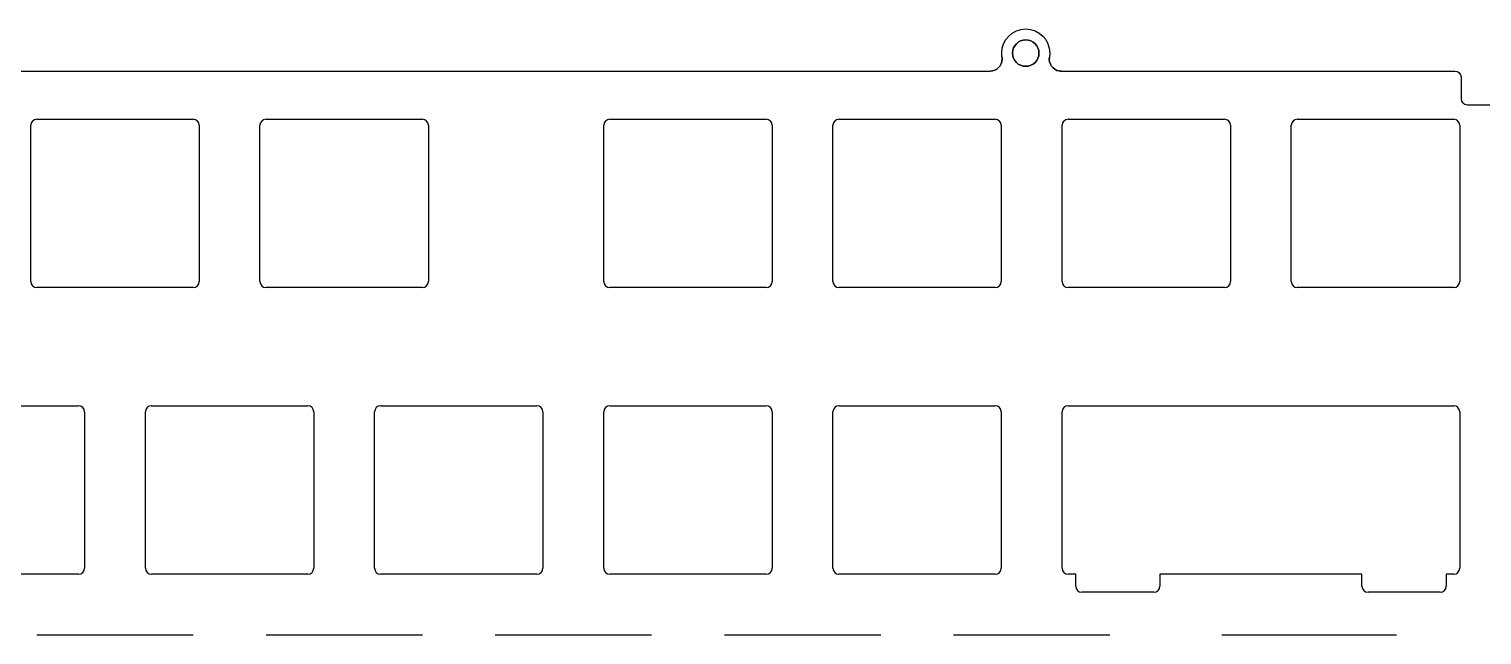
# Model space of a CAD drawing. Header units: inches. Extents: x 20 to 370, y 82 to 211.
# Drawn here: x 185.6 to 306.4, y 160.7 to 211 of the extents above; entities that cross this region are included whole.
import ezdxf

# ---------------------------------------------------------------- set-up
doc = ezdxf.new("R2010")
doc.units = ezdxf.units.IN
doc.header["$MEASUREMENT"] = 0
doc.layers.add('Layer 1', color=7, linetype='Continuous')

# ---------------------------------------------------------------- blocks, each defined once
blk = doc.blocks.new('block 21')
at = {"layer": 'Layer 1', "color": 250, "lineweight": 25, "true_color": 0x333333}
blk.add_lwpolyline([(270.44, 209.04), (270.44, 209.04)], dxfattribs=at)
blk = doc.blocks.new('block 22')
at = {"layer": 'Layer 1', "color": 250, "lineweight": 25, "true_color": 0x333333}
blk.add_lwpolyline([(268.44, 211.04), (268.44, 211.04)], dxfattribs=at)
blk = doc.blocks.new('block 23')
at = {"layer": 'Layer 1', "color": 250, "lineweight": 25, "true_color": 0x333333}
blk.add_lwpolyline([(266.44, 209.04), (266.44, 209.04)], dxfattribs=at)
blk = doc.blocks.new('block 24')
at = {"layer": 'Layer 1', "color": 250, "lineweight": 25, "true_color": 0x333333}
blk.add_lwpolyline([(266.48, 208.54), (266.48, 208.54)], dxfattribs=at)
blk = doc.blocks.new('block 41')
at = {"layer": 'Layer 1', "color": 250, "lineweight": 25, "true_color": 0x333333}
blk.add_lwpolyline([(267.34, 209.04), (267.34, 209.04)], dxfattribs=at)
blk = doc.blocks.new('block 42')
at = {"layer": 'Layer 1', "color": 250, "lineweight": 25, "true_color": 0x333333}
blk.add_lwpolyline([(268.44, 207.94), (268.44, 207.94)], dxfattribs=at)
blk = doc.blocks.new('block 43')
at = {"layer": 'Layer 1', "color": 250, "lineweight": 25, "true_color": 0x333333}
blk.add_lwpolyline([(269.54, 209.04), (269.54, 209.04)], dxfattribs=at)
blk = doc.blocks.new('block 83')
at = {"layer": 'Layer 1', "color": 250, "lineweight": 25, "true_color": 0x333333}
blk.add_lwpolyline([(270.4, 208.54), (270.4, 208.54)], dxfattribs=at)
blk = doc.blocks.new('block 84')
at = {"layer": 'Layer 1', "color": 250, "lineweight": 25, "true_color": 0x333333}
blk.add_lwpolyline([(271.4, 207.54), (271.4, 207.54)], dxfattribs=at)
blk = doc.blocks.new('block 85')
at = {"layer": 'Layer 1', "color": 250, "lineweight": 25, "true_color": 0x333333}
blk.add_lwpolyline([(266.44, 209.04), (266.44, 209.04)], dxfattribs=at)
blk = doc.blocks.new('block 86')
at = {"layer": 'Layer 1', "color": 250, "lineweight": 25, "true_color": 0x333333}
blk.add_lwpolyline([(265.48, 207.54), (265.48, 207.54)], dxfattribs=at)
blk = doc.blocks.new('block 106')
at = {"layer": 'Layer 1', "color": 250, "lineweight": 25, "true_color": 0x333333}
blk.add_lwpolyline([(269.54, 209.04), (269.54, 209.04)], dxfattribs=at)
blk = doc.blocks.new('block 107')
at = {"layer": 'Layer 1', "color": 250, "lineweight": 25, "true_color": 0x333333}
blk.add_lwpolyline([(268.44, 210.14), (268.44, 210.14)], dxfattribs=at)
blk = doc.blocks.new('block 164')
at = {"layer": 'Layer 1', "color": 250, "lineweight": 25, "true_color": 0x333333}
blk.add_open_spline([(266.44, 209.04), (266.44, 210.14), (267.34, 211.04), (268.44, 211.04), (269.54, 211.04), (270.44, 210.14), (270.44, 209.04)], degree=3, knots=[0, 0, 0, 0, 1, 1, 1, 2, 2, 2, 2], dxfattribs=at)
blk = doc.blocks.new('block 165')
at = {"layer": 'Layer 1', "color": 250, "lineweight": 25, "true_color": 0x333333}
blk.add_lwpolyline([(266.44, 209.04), (266.44, 209.04)], dxfattribs=at)
blk = doc.blocks.new('block 166')
at = {"layer": 'Layer 1', "color": 250, "lineweight": 25, "true_color": 0x333333}
blk.add_open_spline([(266.44, 209.04), (266.44, 210.14), (267.34, 211.04), (268.44, 211.04), (269.54, 211.04), (270.44, 210.14), (270.44, 209.04)], degree=3, knots=[0, 0, 0, 0, 1, 1, 1, 2, 2, 2, 2], dxfattribs=at)
blk = doc.blocks.new('block 167')
at = {"layer": 'Layer 1', "color": 250, "lineweight": 25, "true_color": 0x333333}
blk.add_lwpolyline([(270.44, 209.04), (270.44, 209.04)], dxfattribs=at)
blk = doc.blocks.new('block 168')
at = {"layer": 'Layer 1', "color": 250, "lineweight": 25, "true_color": 0x333333}
blk.add_open_spline([(270.44, 209.04), (270.44, 208.92), (270.43, 208.81), (270.41, 208.7)], degree=3, dxfattribs=at)
blk = doc.blocks.new('block 169')
at = {"layer": 'Layer 1', "color": 250, "lineweight": 25, "true_color": 0x333333}
blk.add_open_spline([(270.44, 209.04), (270.44, 208.92), (270.43, 208.81), (270.41, 208.7)], degree=3, dxfattribs=at)
blk = doc.blocks.new('block 170')
at = {"layer": 'Layer 1', "color": 250, "lineweight": 25, "true_color": 0x333333}
blk.add_lwpolyline([(270.41, 208.7), (270.41, 208.7)], dxfattribs=at)
blk = doc.blocks.new('block 171')
at = {"layer": 'Layer 1', "color": 250, "lineweight": 25, "true_color": 0x333333}
blk.add_open_spline([(266.48, 208.54), (266.48, 208.59), (266.48, 208.65), (266.47, 208.7)], degree=3, dxfattribs=at)
blk = doc.blocks.new('block 172')
at = {"layer": 'Layer 1', "color": 250, "lineweight": 25, "true_color": 0x333333}
blk.add_lwpolyline([(266.48, 208.54), (266.48, 208.54)], dxfattribs=at)
blk = doc.blocks.new('block 173')
at = {"layer": 'Layer 1', "color": 250, "lineweight": 25, "true_color": 0x333333}
blk.add_open_spline([(266.47, 208.7), (266.48, 208.65), (266.48, 208.59), (266.48, 208.54)], degree=3, dxfattribs=at)
blk = doc.blocks.new('block 174')
at = {"layer": 'Layer 1', "color": 250, "lineweight": 25, "true_color": 0x333333}
blk.add_lwpolyline([(266.47, 208.7), (266.47, 208.7)], dxfattribs=at)
blk = doc.blocks.new('block 212')
at = {"layer": 'Layer 1', "color": 250, "lineweight": 25, "true_color": 0x333333}
blk.add_open_spline([(267.34, 209.04), (267.34, 208.43), (267.83, 207.94), (268.44, 207.94), (269.05, 207.94), (269.54, 208.43), (269.54, 209.04)], degree=3, knots=[0, 0, 0, 0, 1, 1, 1, 2, 2, 2, 2], dxfattribs=at)
blk = doc.blocks.new('block 213')
at = {"layer": 'Layer 1', "color": 250, "lineweight": 25, "true_color": 0x333333}
blk.add_lwpolyline([(267.34, 209.04), (267.34, 209.04)], dxfattribs=at)
blk = doc.blocks.new('block 214')
at = {"layer": 'Layer 1', "color": 250, "lineweight": 25, "true_color": 0x333333}
blk.add_open_spline([(269.54, 209.04), (269.54, 208.43), (269.05, 207.94), (268.44, 207.94), (267.83, 207.94), (267.34, 208.43), (267.34, 209.04)], degree=3, knots=[0, 0, 0, 0, 1, 1, 1, 2, 2, 2, 2], dxfattribs=at)
blk = doc.blocks.new('block 215')
at = {"layer": 'Layer 1', "color": 250, "lineweight": 25, "true_color": 0x333333}
blk.add_lwpolyline([(269.54, 209.04), (269.54, 209.04)], dxfattribs=at)
blk = doc.blocks.new('block 259')
at = {"layer": 'Layer 1', "color": 250, "lineweight": 25, "true_color": 0x333333}
blk.add_lwpolyline([(124.79, 207.54), (265.48, 207.54)], dxfattribs=at)
blk = doc.blocks.new('block 260')
at = {"layer": 'Layer 1', "color": 250, "lineweight": 25, "true_color": 0x333333}
blk.add_open_spline([(265.48, 207.54), (266.03, 207.54), (266.48, 207.98), (266.48, 208.54)], degree=3, dxfattribs=at)
blk = doc.blocks.new('block 261')
at = {"layer": 'Layer 1', "color": 250, "lineweight": 25, "true_color": 0x333333}
blk.add_open_spline([(266.47, 208.7), (266.45, 208.81), (266.44, 208.92), (266.44, 209.04)], degree=3, dxfattribs=at)
blk = doc.blocks.new('block 262')
at = {"layer": 'Layer 1', "color": 250, "lineweight": 25, "true_color": 0x333333}
blk.add_open_spline([(270.41, 208.7), (270.32, 208.16), (270.69, 207.64), (271.23, 207.55), (271.29, 207.54), (271.34, 207.54), (271.4, 207.54)], degree=3, knots=[0, 0, 0, 0, 1, 1, 1, 2, 2, 2, 2], dxfattribs=at)
blk = doc.blocks.new('block 288')
at = {"layer": 'Layer 1', "color": 250, "lineweight": 25, "true_color": 0x333333}
blk.add_open_spline([(269.54, 209.04), (269.54, 209.64), (269.05, 210.14), (268.44, 210.14), (267.83, 210.14), (267.34, 209.64), (267.34, 209.04)], degree=3, knots=[0, 0, 0, 0, 1, 1, 1, 2, 2, 2, 2], dxfattribs=at)
blk = doc.blocks.new('block 340')
at = {"layer": 'Layer 1', "color": 250, "lineweight": 25, "true_color": 0x333333}
blk.add_lwpolyline([(271.4, 207.54), (271.4, 207.54)], dxfattribs=at)
blk = doc.blocks.new('block 341')
at = {"layer": 'Layer 1', "color": 250, "lineweight": 25, "true_color": 0x333333}
blk.add_open_spline([(271.4, 207.54), (271.4, 207.54), (304.12, 207.54), (304.12, 207.54), (304.4, 207.54), (304.62, 207.31), (304.62, 207.04), (304.62, 207.04), (304.62, 205.25), (304.62, 205.25), (304.62, 204.97), (304.85, 204.75), (305.12, 204.75), (305.12, 204.75), (313.74, 204.75), (313.74, 204.75), (314.02, 204.75), (314.24, 204.97), (314.24, 205.25), (314.24, 205.25), (314.24, 207.04), (314.24, 207.04), (314.24, 207.31), (314.47, 207.54), (314.74, 207.54), (314.74, 207.54), (345.48, 207.54), (345.48, 207.54)], degree=3, knots=[0, 0, 0, 0, 1, 1, 1, 2, 2, 2, 3, 3, 3, 4, 4, 4, 5, 5, 5, 6, 6, 6, 7, 7, 7, 8, 8, 8, 9, 9, 9, 9], dxfattribs=at)
blk = doc.blocks.new('block 342')
at = {"layer": 'Layer 1', "color": 250, "lineweight": 25, "true_color": 0x333333}
blk.add_open_spline([(271.4, 207.54), (271.34, 207.54), (271.29, 207.54), (271.23, 207.55), (270.69, 207.64), (270.32, 208.16), (270.41, 208.7)], degree=3, knots=[0, 0, 0, 0, 1, 1, 1, 2, 2, 2, 2], dxfattribs=at)
blk = doc.blocks.new('block 343')
at = {"layer": 'Layer 1', "color": 250, "lineweight": 25, "true_color": 0x333333}
blk.add_open_spline([(266.47, 208.7), (266.45, 208.81), (266.44, 208.92), (266.44, 209.04)], degree=3, dxfattribs=at)
blk = doc.blocks.new('block 344')
at = {"layer": 'Layer 1', "color": 250, "lineweight": 25, "true_color": 0x333333}
blk.add_lwpolyline([(265.48, 207.54), (265.48, 207.54)], dxfattribs=at)
blk = doc.blocks.new('block 345')
at = {"layer": 'Layer 1', "color": 250, "lineweight": 25, "true_color": 0x333333}
blk.add_open_spline([(266.48, 208.54), (266.48, 207.98), (266.03, 207.54), (265.48, 207.54)], degree=3, dxfattribs=at)
blk = doc.blocks.new('block 347')
at = {"layer": 'Layer 1', "color": 250, "lineweight": 25, "true_color": 0x333333}
blk.add_lwpolyline([(124.79, 207.54), (265.48, 207.54)], dxfattribs=at)
blk = doc.blocks.new('block 376')
at = {"layer": 'Layer 1', "color": 250, "lineweight": 25, "true_color": 0x333333}
blk.add_open_spline([(267.34, 209.04), (267.34, 209.64), (267.83, 210.14), (268.44, 210.14), (269.05, 210.14), (269.54, 209.64), (269.54, 209.04)], degree=3, knots=[0, 0, 0, 0, 1, 1, 1, 2, 2, 2, 2], dxfattribs=at)
blk = doc.blocks.new('block 383')
at = {"layer": 'Layer 1', "color": 250, "lineweight": 25, "true_color": 0x333333}
blk.add_lwpolyline([(296.39, 165.72), (279.59, 165.72)], dxfattribs=at)
blk = doc.blocks.new('block 384')
at = {"layer": 'Layer 1', "color": 250, "lineweight": 25, "true_color": 0x333333}
blk.add_lwpolyline([(279.59, 165.72), (279.59, 164.72)], dxfattribs=at)
blk = doc.blocks.new('block 385')
at = {"layer": 'Layer 1', "color": 250, "lineweight": 25, "true_color": 0x333333}
blk.add_lwpolyline([(279.09, 164.22), (273.09, 164.22)], dxfattribs=at)
blk = doc.blocks.new('block 386')
at = {"layer": 'Layer 1', "color": 250, "lineweight": 25, "true_color": 0x333333}
blk.add_lwpolyline([(272.59, 164.72), (272.59, 165.72)], dxfattribs=at)
blk = doc.blocks.new('block 387')
at = {"layer": 'Layer 1', "color": 250, "lineweight": 25, "true_color": 0x333333}
blk.add_lwpolyline([(272.59, 165.72), (271.96, 165.72)], dxfattribs=at)
blk = doc.blocks.new('block 388')
at = {"layer": 'Layer 1', "color": 250, "lineweight": 25, "true_color": 0x333333}
blk.add_lwpolyline([(271.46, 166.22), (271.46, 179.22)], dxfattribs=at)
blk = doc.blocks.new('block 389')
at = {"layer": 'Layer 1', "color": 250, "lineweight": 25, "true_color": 0x333333}
blk.add_lwpolyline([(271.96, 179.72), (304.01, 179.72)], dxfattribs=at)
blk = doc.blocks.new('block 390')
at = {"layer": 'Layer 1', "color": 250, "lineweight": 25, "true_color": 0x333333}
blk.add_lwpolyline([(304.51, 179.22), (304.51, 166.22)], dxfattribs=at)
blk = doc.blocks.new('block 391')
at = {"layer": 'Layer 1', "color": 250, "lineweight": 25, "true_color": 0x333333}
blk.add_lwpolyline([(304.01, 165.72), (303.39, 165.72)], dxfattribs=at)
blk = doc.blocks.new('block 392')
at = {"layer": 'Layer 1', "color": 250, "lineweight": 25, "true_color": 0x333333}
blk.add_lwpolyline([(303.39, 165.72), (303.39, 164.72)], dxfattribs=at)
blk = doc.blocks.new('block 393')
at = {"layer": 'Layer 1', "color": 250, "lineweight": 25, "true_color": 0x333333}
blk.add_lwpolyline([(302.89, 164.22), (296.89, 164.22)], dxfattribs=at)
blk = doc.blocks.new('block 394')
at = {"layer": 'Layer 1', "color": 250, "lineweight": 25, "true_color": 0x333333}
blk.add_lwpolyline([(296.39, 164.72), (296.39, 165.72)], dxfattribs=at)
blk = doc.blocks.new('block 397')
at = {"layer": 'Layer 1', "color": 250, "lineweight": 25, "true_color": 0x333333}
blk.add_lwpolyline([(304.01, 189.54), (291.01, 189.54)], dxfattribs=at)
blk = doc.blocks.new('block 398')
at = {"layer": 'Layer 1', "color": 250, "lineweight": 25, "true_color": 0x333333}
blk.add_lwpolyline([(290.51, 190.04), (290.51, 203.04)], dxfattribs=at)
blk = doc.blocks.new('block 407')
at = {"layer": 'Layer 1', "color": 250, "lineweight": 25, "true_color": 0x333333}
blk.add_lwpolyline([(271.96, 203.54), (284.96, 203.54)], dxfattribs=at)
blk = doc.blocks.new('block 408')
at = {"layer": 'Layer 1', "color": 250, "lineweight": 25, "true_color": 0x333333}
blk.add_lwpolyline([(285.46, 203.04), (285.46, 190.04)], dxfattribs=at)
blk = doc.blocks.new('block 409')
at = {"layer": 'Layer 1', "color": 250, "lineweight": 25, "true_color": 0x333333}
blk.add_lwpolyline([(284.96, 189.54), (271.96, 189.54)], dxfattribs=at)
blk = doc.blocks.new('block 410')
at = {"layer": 'Layer 1', "color": 250, "lineweight": 25, "true_color": 0x333333}
blk.add_lwpolyline([(271.46, 190.04), (271.46, 203.04)], dxfattribs=at)
blk = doc.blocks.new('block 411')
at = {"layer": 'Layer 1', "color": 250, "lineweight": 25, "true_color": 0x333333}
blk.add_lwpolyline([(252.91, 203.54), (265.91, 203.54)], dxfattribs=at)
blk = doc.blocks.new('block 412')
at = {"layer": 'Layer 1', "color": 250, "lineweight": 25, "true_color": 0x333333}
blk.add_lwpolyline([(266.41, 203.04), (266.41, 190.04)], dxfattribs=at)
blk = doc.blocks.new('block 413')
at = {"layer": 'Layer 1', "color": 250, "lineweight": 25, "true_color": 0x333333}
blk.add_lwpolyline([(265.91, 189.54), (252.91, 189.54)], dxfattribs=at)
blk = doc.blocks.new('block 414')
at = {"layer": 'Layer 1', "color": 250, "lineweight": 25, "true_color": 0x333333}
blk.add_lwpolyline([(252.41, 190.04), (252.41, 203.04)], dxfattribs=at)
blk = doc.blocks.new('block 415')
at = {"layer": 'Layer 1', "color": 250, "lineweight": 25, "true_color": 0x333333}
blk.add_lwpolyline([(233.86, 203.54), (246.86, 203.54)], dxfattribs=at)
blk = doc.blocks.new('block 416')
at = {"layer": 'Layer 1', "color": 250, "lineweight": 25, "true_color": 0x333333}
blk.add_lwpolyline([(247.36, 203.04), (247.36, 190.04)], dxfattribs=at)
blk = doc.blocks.new('block 417')
at = {"layer": 'Layer 1', "color": 250, "lineweight": 25, "true_color": 0x333333}
blk.add_lwpolyline([(246.86, 189.54), (233.86, 189.54)], dxfattribs=at)
blk = doc.blocks.new('block 418')
at = {"layer": 'Layer 1', "color": 250, "lineweight": 25, "true_color": 0x333333}
blk.add_lwpolyline([(233.36, 190.04), (233.36, 203.04)], dxfattribs=at)
blk = doc.blocks.new('block 419')
at = {"layer": 'Layer 1', "color": 250, "lineweight": 25, "true_color": 0x333333}
blk.add_lwpolyline([(205.29, 203.54), (218.29, 203.54)], dxfattribs=at)
blk = doc.blocks.new('block 420')
at = {"layer": 'Layer 1', "color": 250, "lineweight": 25, "true_color": 0x333333}
blk.add_lwpolyline([(218.79, 203.04), (218.79, 190.04)], dxfattribs=at)
blk = doc.blocks.new('block 421')
at = {"layer": 'Layer 1', "color": 250, "lineweight": 25, "true_color": 0x333333}
blk.add_lwpolyline([(218.29, 189.54), (205.29, 189.54)], dxfattribs=at)
blk = doc.blocks.new('block 422')
at = {"layer": 'Layer 1', "color": 250, "lineweight": 25, "true_color": 0x333333}
blk.add_lwpolyline([(204.79, 190.04), (204.79, 203.04)], dxfattribs=at)
blk = doc.blocks.new('block 423')
at = {"layer": 'Layer 1', "color": 250, "lineweight": 25, "true_color": 0x333333}
blk.add_lwpolyline([(186.24, 203.54), (199.24, 203.54)], dxfattribs=at)
blk = doc.blocks.new('block 424')
at = {"layer": 'Layer 1', "color": 250, "lineweight": 25, "true_color": 0x333333}
blk.add_lwpolyline([(199.74, 203.04), (199.74, 190.04)], dxfattribs=at)
blk = doc.blocks.new('block 425')
at = {"layer": 'Layer 1', "color": 250, "lineweight": 25, "true_color": 0x333333}
blk.add_lwpolyline([(199.24, 189.54), (186.24, 189.54)], dxfattribs=at)
blk = doc.blocks.new('block 426')
at = {"layer": 'Layer 1', "color": 250, "lineweight": 25, "true_color": 0x333333}
blk.add_lwpolyline([(185.74, 190.04), (185.74, 203.04)], dxfattribs=at)
blk = doc.blocks.new('block 462')
at = {"layer": 'Layer 1', "color": 250, "lineweight": 25, "true_color": 0x333333}
blk.add_lwpolyline([(284.75, 160.67), (299.25, 160.67)], dxfattribs=at)
blk = doc.blocks.new('block 491')
at = {"layer": 'Layer 1', "color": 250, "lineweight": 25, "true_color": 0x333333}
blk.add_lwpolyline([(252.41, 166.22), (252.41, 179.22)], dxfattribs=at)
blk = doc.blocks.new('block 492')
at = {"layer": 'Layer 1', "color": 250, "lineweight": 25, "true_color": 0x333333}
blk.add_lwpolyline([(252.91, 179.72), (265.91, 179.72)], dxfattribs=at)
blk = doc.blocks.new('block 493')
at = {"layer": 'Layer 1', "color": 250, "lineweight": 25, "true_color": 0x333333}
blk.add_lwpolyline([(266.41, 179.22), (266.41, 166.22)], dxfattribs=at)
blk = doc.blocks.new('block 494')
at = {"layer": 'Layer 1', "color": 250, "lineweight": 25, "true_color": 0x333333}
blk.add_lwpolyline([(265.91, 165.72), (252.91, 165.72)], dxfattribs=at)
blk = doc.blocks.new('block 495')
at = {"layer": 'Layer 1', "color": 250, "lineweight": 25, "true_color": 0x333333}
blk.add_lwpolyline([(233.36, 166.22), (233.36, 179.22)], dxfattribs=at)
blk = doc.blocks.new('block 496')
at = {"layer": 'Layer 1', "color": 250, "lineweight": 25, "true_color": 0x333333}
blk.add_lwpolyline([(233.86, 179.72), (246.86, 179.72)], dxfattribs=at)
blk = doc.blocks.new('block 497')
at = {"layer": 'Layer 1', "color": 250, "lineweight": 25, "true_color": 0x333333}
blk.add_lwpolyline([(247.36, 179.22), (247.36, 166.22)], dxfattribs=at)
blk = doc.blocks.new('block 498')
at = {"layer": 'Layer 1', "color": 250, "lineweight": 25, "true_color": 0x333333}
blk.add_lwpolyline([(246.86, 165.72), (233.86, 165.72)], dxfattribs=at)
blk = doc.blocks.new('block 499')
at = {"layer": 'Layer 1', "color": 250, "lineweight": 25, "true_color": 0x333333}
blk.add_lwpolyline([(214.31, 166.22), (214.31, 179.22)], dxfattribs=at)
blk = doc.blocks.new('block 500')
at = {"layer": 'Layer 1', "color": 250, "lineweight": 25, "true_color": 0x333333}
blk.add_lwpolyline([(214.81, 179.72), (227.81, 179.72)], dxfattribs=at)
blk = doc.blocks.new('block 501')
at = {"layer": 'Layer 1', "color": 250, "lineweight": 25, "true_color": 0x333333}
blk.add_lwpolyline([(228.31, 179.22), (228.31, 166.22)], dxfattribs=at)
blk = doc.blocks.new('block 502')
at = {"layer": 'Layer 1', "color": 250, "lineweight": 25, "true_color": 0x333333}
blk.add_lwpolyline([(227.81, 165.72), (214.81, 165.72)], dxfattribs=at)
blk = doc.blocks.new('block 503')
at = {"layer": 'Layer 1', "color": 250, "lineweight": 25, "true_color": 0x333333}
blk.add_lwpolyline([(195.26, 166.22), (195.26, 179.22)], dxfattribs=at)
blk = doc.blocks.new('block 504')
at = {"layer": 'Layer 1', "color": 250, "lineweight": 25, "true_color": 0x333333}
blk.add_lwpolyline([(195.76, 179.72), (208.76, 179.72)], dxfattribs=at)
blk = doc.blocks.new('block 505')
at = {"layer": 'Layer 1', "color": 250, "lineweight": 25, "true_color": 0x333333}
blk.add_lwpolyline([(209.26, 179.22), (209.26, 166.22)], dxfattribs=at)
blk = doc.blocks.new('block 506')
at = {"layer": 'Layer 1', "color": 250, "lineweight": 25, "true_color": 0x333333}
blk.add_lwpolyline([(208.76, 165.72), (195.76, 165.72)], dxfattribs=at)
blk = doc.blocks.new('block 508')
at = {"layer": 'Layer 1', "color": 250, "lineweight": 25, "true_color": 0x333333}
blk.add_lwpolyline([(176.71, 179.72), (189.71, 179.72)], dxfattribs=at)
blk = doc.blocks.new('block 509')
at = {"layer": 'Layer 1', "color": 250, "lineweight": 25, "true_color": 0x333333}
blk.add_lwpolyline([(190.21, 179.22), (190.21, 166.22)], dxfattribs=at)
blk = doc.blocks.new('block 510')
at = {"layer": 'Layer 1', "color": 250, "lineweight": 25, "true_color": 0x333333}
blk.add_lwpolyline([(189.71, 165.72), (176.71, 165.72)], dxfattribs=at)
blk = doc.blocks.new('block 552')
at = {"layer": 'Layer 1', "color": 250, "lineweight": 25, "true_color": 0x333333}
blk.add_lwpolyline([(262.44, 160.67), (275.44, 160.67)], dxfattribs=at)
blk = doc.blocks.new('block 556')
at = {"layer": 'Layer 1', "color": 250, "lineweight": 25, "true_color": 0x333333}
blk.add_lwpolyline([(243.39, 160.67), (256.39, 160.67)], dxfattribs=at)
blk = doc.blocks.new('block 560')
at = {"layer": 'Layer 1', "color": 250, "lineweight": 25, "true_color": 0x333333}
blk.add_lwpolyline([(224.34, 160.67), (237.34, 160.67)], dxfattribs=at)
blk = doc.blocks.new('block 564')
at = {"layer": 'Layer 1', "color": 250, "lineweight": 25, "true_color": 0x333333}
blk.add_lwpolyline([(205.29, 160.67), (218.29, 160.67)], dxfattribs=at)
blk = doc.blocks.new('block 568')
at = {"layer": 'Layer 1', "color": 250, "lineweight": 25, "true_color": 0x333333}
blk.add_lwpolyline([(186.24, 160.67), (199.24, 160.67)], dxfattribs=at)
blk = doc.blocks.new('block 755')
at = {"layer": 'Layer 1', "color": 250, "lineweight": 25, "true_color": 0x333333}
blk.add_open_spline([(279.09, 164.22), (279.36, 164.22), (279.59, 164.45), (279.59, 164.72)], degree=3, dxfattribs=at)
blk = doc.blocks.new('block 756')
at = {"layer": 'Layer 1', "color": 250, "lineweight": 25, "true_color": 0x333333}
blk.add_open_spline([(272.59, 164.72), (272.59, 164.45), (272.81, 164.22), (273.09, 164.22)], degree=3, dxfattribs=at)
blk = doc.blocks.new('block 757')
at = {"layer": 'Layer 1', "color": 250, "lineweight": 25, "true_color": 0x333333}
blk.add_open_spline([(271.46, 166.22), (271.46, 165.95), (271.69, 165.72), (271.96, 165.72)], degree=3, dxfattribs=at)
blk = doc.blocks.new('block 758')
at = {"layer": 'Layer 1', "color": 250, "lineweight": 25, "true_color": 0x333333}
blk.add_open_spline([(271.96, 179.72), (271.69, 179.72), (271.46, 179.5), (271.46, 179.22)], degree=3, dxfattribs=at)
blk = doc.blocks.new('block 759')
at = {"layer": 'Layer 1', "color": 250, "lineweight": 25, "true_color": 0x333333}
blk.add_open_spline([(304.51, 179.22), (304.51, 179.5), (304.29, 179.72), (304.01, 179.72)], degree=3, dxfattribs=at)
blk = doc.blocks.new('block 760')
at = {"layer": 'Layer 1', "color": 250, "lineweight": 25, "true_color": 0x333333}
blk.add_open_spline([(304.01, 165.72), (304.29, 165.72), (304.51, 165.95), (304.51, 166.22)], degree=3, dxfattribs=at)
blk = doc.blocks.new('block 761')
at = {"layer": 'Layer 1', "color": 250, "lineweight": 25, "true_color": 0x333333}
blk.add_open_spline([(302.89, 164.22), (303.16, 164.22), (303.39, 164.45), (303.39, 164.72)], degree=3, dxfattribs=at)
blk = doc.blocks.new('block 762')
at = {"layer": 'Layer 1', "color": 250, "lineweight": 25, "true_color": 0x333333}
blk.add_open_spline([(296.39, 164.72), (296.39, 164.45), (296.61, 164.22), (296.89, 164.22)], degree=3, dxfattribs=at)
blk = doc.blocks.new('block 766')
at = {"layer": 'Layer 1', "color": 250, "lineweight": 25, "true_color": 0x333333}
blk.add_open_spline([(304.01, 189.54), (304.29, 189.54), (304.51, 189.76), (304.51, 190.04)], degree=3, dxfattribs=at)
blk = doc.blocks.new('block 767')
at = {"layer": 'Layer 1', "color": 250, "lineweight": 25, "true_color": 0x333333}
blk.add_open_spline([(290.51, 190.04), (290.51, 189.76), (290.74, 189.54), (291.01, 189.54)], degree=3, dxfattribs=at)
blk = doc.blocks.new('block 768')
at = {"layer": 'Layer 1', "color": 250, "lineweight": 25, "true_color": 0x333333}
blk.add_open_spline([(291.01, 203.54), (290.74, 203.54), (290.51, 203.31), (290.51, 203.04)], degree=3, dxfattribs=at)
blk = doc.blocks.new('block 775')
at = {"layer": 'Layer 1', "color": 250, "lineweight": 25, "true_color": 0x333333}
blk.add_open_spline([(271.96, 203.54), (271.69, 203.54), (271.46, 203.31), (271.46, 203.04)], degree=3, dxfattribs=at)
blk = doc.blocks.new('block 776')
at = {"layer": 'Layer 1', "color": 250, "lineweight": 25, "true_color": 0x333333}
blk.add_open_spline([(285.46, 203.04), (285.46, 203.31), (285.24, 203.54), (284.96, 203.54)], degree=3, dxfattribs=at)
blk = doc.blocks.new('block 777')
at = {"layer": 'Layer 1', "color": 250, "lineweight": 25, "true_color": 0x333333}
blk.add_open_spline([(284.96, 189.54), (285.24, 189.54), (285.46, 189.76), (285.46, 190.04)], degree=3, dxfattribs=at)
blk = doc.blocks.new('block 778')
at = {"layer": 'Layer 1', "color": 250, "lineweight": 25, "true_color": 0x333333}
blk.add_open_spline([(271.46, 190.04), (271.46, 189.76), (271.69, 189.54), (271.96, 189.54)], degree=3, dxfattribs=at)
blk = doc.blocks.new('block 779')
at = {"layer": 'Layer 1', "color": 250, "lineweight": 25, "true_color": 0x333333}
blk.add_open_spline([(252.91, 203.54), (252.64, 203.54), (252.41, 203.31), (252.41, 203.04)], degree=3, dxfattribs=at)
blk = doc.blocks.new('block 780')
at = {"layer": 'Layer 1', "color": 250, "lineweight": 25, "true_color": 0x333333}
blk.add_open_spline([(266.41, 203.04), (266.41, 203.31), (266.19, 203.54), (265.91, 203.54)], degree=3, dxfattribs=at)
blk = doc.blocks.new('block 781')
at = {"layer": 'Layer 1', "color": 250, "lineweight": 25, "true_color": 0x333333}
blk.add_open_spline([(265.91, 189.54), (266.19, 189.54), (266.41, 189.76), (266.41, 190.04)], degree=3, dxfattribs=at)
blk = doc.blocks.new('block 782')
at = {"layer": 'Layer 1', "color": 250, "lineweight": 25, "true_color": 0x333333}
blk.add_open_spline([(252.41, 190.04), (252.41, 189.76), (252.64, 189.54), (252.91, 189.54)], degree=3, dxfattribs=at)
blk = doc.blocks.new('block 783')
at = {"layer": 'Layer 1', "color": 250, "lineweight": 25, "true_color": 0x333333}
blk.add_open_spline([(233.86, 203.54), (233.59, 203.54), (233.36, 203.31), (233.36, 203.04)], degree=3, dxfattribs=at)
blk = doc.blocks.new('block 784')
at = {"layer": 'Layer 1', "color": 250, "lineweight": 25, "true_color": 0x333333}
blk.add_open_spline([(247.36, 203.04), (247.36, 203.31), (247.14, 203.54), (246.86, 203.54)], degree=3, dxfattribs=at)
blk = doc.blocks.new('block 785')
at = {"layer": 'Layer 1', "color": 250, "lineweight": 25, "true_color": 0x333333}
blk.add_open_spline([(246.86, 189.54), (247.14, 189.54), (247.36, 189.76), (247.36, 190.04)], degree=3, dxfattribs=at)
blk = doc.blocks.new('block 786')
at = {"layer": 'Layer 1', "color": 250, "lineweight": 25, "true_color": 0x333333}
blk.add_open_spline([(233.36, 190.04), (233.36, 189.76), (233.59, 189.54), (233.86, 189.54)], degree=3, dxfattribs=at)
blk = doc.blocks.new('block 787')
at = {"layer": 'Layer 1', "color": 250, "lineweight": 25, "true_color": 0x333333}
blk.add_open_spline([(205.29, 203.54), (205.01, 203.54), (204.79, 203.31), (204.79, 203.04)], degree=3, dxfattribs=at)
blk = doc.blocks.new('block 788')
at = {"layer": 'Layer 1', "color": 250, "lineweight": 25, "true_color": 0x333333}
blk.add_open_spline([(218.79, 203.04), (218.79, 203.31), (218.56, 203.54), (218.29, 203.54)], degree=3, dxfattribs=at)
blk = doc.blocks.new('block 789')
at = {"layer": 'Layer 1', "color": 250, "lineweight": 25, "true_color": 0x333333}
blk.add_open_spline([(218.29, 189.54), (218.56, 189.54), (218.79, 189.76), (218.79, 190.04)], degree=3, dxfattribs=at)
blk = doc.blocks.new('block 790')
at = {"layer": 'Layer 1', "color": 250, "lineweight": 25, "true_color": 0x333333}
blk.add_open_spline([(204.79, 190.04), (204.79, 189.76), (205.01, 189.54), (205.29, 189.54)], degree=3, dxfattribs=at)
blk = doc.blocks.new('block 791')
at = {"layer": 'Layer 1', "color": 250, "lineweight": 25, "true_color": 0x333333}
blk.add_open_spline([(186.24, 203.54), (185.96, 203.54), (185.74, 203.31), (185.74, 203.04)], degree=3, dxfattribs=at)
blk = doc.blocks.new('block 792')
at = {"layer": 'Layer 1', "color": 250, "lineweight": 25, "true_color": 0x333333}
blk.add_open_spline([(199.74, 203.04), (199.74, 203.31), (199.51, 203.54), (199.24, 203.54)], degree=3, dxfattribs=at)
blk = doc.blocks.new('block 793')
at = {"layer": 'Layer 1', "color": 250, "lineweight": 25, "true_color": 0x333333}
blk.add_open_spline([(199.24, 189.54), (199.51, 189.54), (199.74, 189.76), (199.74, 190.04)], degree=3, dxfattribs=at)
blk = doc.blocks.new('block 794')
at = {"layer": 'Layer 1', "color": 250, "lineweight": 25, "true_color": 0x333333}
blk.add_open_spline([(185.74, 190.04), (185.74, 189.76), (185.96, 189.54), (186.24, 189.54)], degree=3, dxfattribs=at)
blk = doc.blocks.new('block 858')
at = {"layer": 'Layer 1', "color": 250, "lineweight": 25, "true_color": 0x333333}
blk.add_open_spline([(252.41, 166.22), (252.41, 165.95), (252.64, 165.72), (252.91, 165.72)], degree=3, dxfattribs=at)
blk = doc.blocks.new('block 859')
at = {"layer": 'Layer 1', "color": 250, "lineweight": 25, "true_color": 0x333333}
blk.add_open_spline([(252.91, 179.72), (252.64, 179.72), (252.41, 179.5), (252.41, 179.22)], degree=3, dxfattribs=at)
blk = doc.blocks.new('block 860')
at = {"layer": 'Layer 1', "color": 250, "lineweight": 25, "true_color": 0x333333}
blk.add_open_spline([(266.41, 179.22), (266.41, 179.5), (266.19, 179.72), (265.91, 179.72)], degree=3, dxfattribs=at)
blk = doc.blocks.new('block 861')
at = {"layer": 'Layer 1', "color": 250, "lineweight": 25, "true_color": 0x333333}
blk.add_open_spline([(265.91, 165.72), (266.19, 165.72), (266.41, 165.95), (266.41, 166.22)], degree=3, dxfattribs=at)
blk = doc.blocks.new('block 862')
at = {"layer": 'Layer 1', "color": 250, "lineweight": 25, "true_color": 0x333333}
blk.add_open_spline([(233.36, 166.22), (233.36, 165.95), (233.59, 165.72), (233.86, 165.72)], degree=3, dxfattribs=at)
blk = doc.blocks.new('block 863')
at = {"layer": 'Layer 1', "color": 250, "lineweight": 25, "true_color": 0x333333}
blk.add_open_spline([(233.86, 179.72), (233.59, 179.72), (233.36, 179.5), (233.36, 179.22)], degree=3, dxfattribs=at)
blk = doc.blocks.new('block 864')
at = {"layer": 'Layer 1', "color": 250, "lineweight": 25, "true_color": 0x333333}
blk.add_open_spline([(247.36, 179.22), (247.36, 179.5), (247.14, 179.72), (246.86, 179.72)], degree=3, dxfattribs=at)
blk = doc.blocks.new('block 865')
at = {"layer": 'Layer 1', "color": 250, "lineweight": 25, "true_color": 0x333333}
blk.add_open_spline([(246.86, 165.72), (247.14, 165.72), (247.36, 165.95), (247.36, 166.22)], degree=3, dxfattribs=at)
blk = doc.blocks.new('block 866')
at = {"layer": 'Layer 1', "color": 250, "lineweight": 25, "true_color": 0x333333}
blk.add_open_spline([(214.31, 166.22), (214.31, 165.95), (214.54, 165.72), (214.81, 165.72)], degree=3, dxfattribs=at)
blk = doc.blocks.new('block 867')
at = {"layer": 'Layer 1', "color": 250, "lineweight": 25, "true_color": 0x333333}
blk.add_open_spline([(214.81, 179.72), (214.54, 179.72), (214.31, 179.5), (214.31, 179.22)], degree=3, dxfattribs=at)
blk = doc.blocks.new('block 868')
at = {"layer": 'Layer 1', "color": 250, "lineweight": 25, "true_color": 0x333333}
blk.add_open_spline([(228.31, 179.22), (228.31, 179.5), (228.09, 179.72), (227.81, 179.72)], degree=3, dxfattribs=at)
blk = doc.blocks.new('block 869')
at = {"layer": 'Layer 1', "color": 250, "lineweight": 25, "true_color": 0x333333}
blk.add_open_spline([(227.81, 165.72), (228.09, 165.72), (228.31, 165.95), (228.31, 166.22)], degree=3, dxfattribs=at)
blk = doc.blocks.new('block 870')
at = {"layer": 'Layer 1', "color": 250, "lineweight": 25, "true_color": 0x333333}
blk.add_open_spline([(195.26, 166.22), (195.26, 165.95), (195.49, 165.72), (195.76, 165.72)], degree=3, dxfattribs=at)
blk = doc.blocks.new('block 871')
at = {"layer": 'Layer 1', "color": 250, "lineweight": 25, "true_color": 0x333333}
blk.add_open_spline([(195.76, 179.72), (195.49, 179.72), (195.26, 179.5), (195.26, 179.22)], degree=3, dxfattribs=at)
blk = doc.blocks.new('block 872')
at = {"layer": 'Layer 1', "color": 250, "lineweight": 25, "true_color": 0x333333}
blk.add_open_spline([(209.26, 179.22), (209.26, 179.5), (209.04, 179.72), (208.76, 179.72)], degree=3, dxfattribs=at)
blk = doc.blocks.new('block 873')
at = {"layer": 'Layer 1', "color": 250, "lineweight": 25, "true_color": 0x333333}
blk.add_open_spline([(208.76, 165.72), (209.04, 165.72), (209.26, 165.95), (209.26, 166.22)], degree=3, dxfattribs=at)
blk = doc.blocks.new('block 876')
at = {"layer": 'Layer 1', "color": 250, "lineweight": 25, "true_color": 0x333333}
blk.add_open_spline([(190.21, 179.22), (190.21, 179.5), (189.99, 179.72), (189.71, 179.72)], degree=3, dxfattribs=at)
blk = doc.blocks.new('block 877')
at = {"layer": 'Layer 1', "color": 250, "lineweight": 25, "true_color": 0x333333}
blk.add_open_spline([(189.71, 165.72), (189.99, 165.72), (190.21, 165.95), (190.21, 166.22)], degree=3, dxfattribs=at)
blk = doc.blocks.new('block 1118')
at = {"layer": 'Layer 1', "color": 250, "lineweight": 25, "true_color": 0x333333}
blk.add_lwpolyline([(291.01, 203.54), (304.01, 203.54)], dxfattribs=at)
blk = doc.blocks.new('block 1119')
at = {"layer": 'Layer 1', "color": 250, "lineweight": 25, "true_color": 0x333333}
blk.add_lwpolyline([(304.51, 203.04), (304.51, 190.04)], dxfattribs=at)
blk = doc.blocks.new('block 1120')
at = {"layer": 'Layer 1', "color": 250, "lineweight": 25, "true_color": 0x333333}
blk.add_open_spline([(304.51, 203.04), (304.51, 203.31), (304.29, 203.54), (304.01, 203.54)], degree=3, dxfattribs=at)

msp = doc.modelspace()

# ---------------------------------------------------------------- block references
at = {"layer": 'Layer 1'}
for name in ['block 164', 'block 166', 'block 288', 'block 376', 'block 22', 'block 107', 'block 23', 'block 85', 'block 165', 'block 261', 'block 343', 'block 41', 'block 212', 'block 213', 'block 214', 'block 43', 'block 106', 'block 215', 'block 168', 'block 169', 'block 21', 'block 167', 'block 260', 'block 345', 'block 171', 'block 173', 'block 174', 'block 24', 'block 172', 'block 42', 'block 262', 'block 342', 'block 83', 'block 170', 'block 259', 'block 347', 'block 86', 'block 344', 'block 84', 'block 340', 'block 341', 'block 791', 'block 426', 'block 423', 'block 792', 'block 424', 'block 787', 'block 422', 'block 419', 'block 788', 'block 420', 'block 783', 'block 418', 'block 415', 'block 784', 'block 416', 'block 779', 'block 414', 'block 411', 'block 780', 'block 412', 'block 775', 'block 410', 'block 407', 'block 776', 'block 408', 'block 768', 'block 398', 'block 1118', 'block 1120', 'block 1119', 'block 794', 'block 793', 'block 790', 'block 789', 'block 786', 'block 785', 'block 782', 'block 781', 'block 778', 'block 777', 'block 767', 'block 766', 'block 425', 'block 421', 'block 417', 'block 413', 'block 409', 'block 397', 'block 508', 'block 876', 'block 509', 'block 871', 'block 503', 'block 504', 'block 872', 'block 505', 'block 867', 'block 499', 'block 500', 'block 868', 'block 501', 'block 863', 'block 495', 'block 496', 'block 864', 'block 497', 'block 859', 'block 491', 'block 492', 'block 860', 'block 493', 'block 758', 'block 388', 'block 389', 'block 759', 'block 390', 'block 510', 'block 877', 'block 870', 'block 506', 'block 873', 'block 866', 'block 502', 'block 869', 'block 862', 'block 498', 'block 865', 'block 858', 'block 494', 'block 861', 'block 757', 'block 387', 'block 386', 'block 383', 'block 384', 'block 394', 'block 391', 'block 392', 'block 760', 'block 756', 'block 755', 'block 762', 'block 761', 'block 385', 'block 393', 'block 568', 'block 564', 'block 560', 'block 556', 'block 552', 'block 462']:
    msp.add_blockref(name, (0, 0), dxfattribs=at)

doc.saveas('drawing.dxf')
